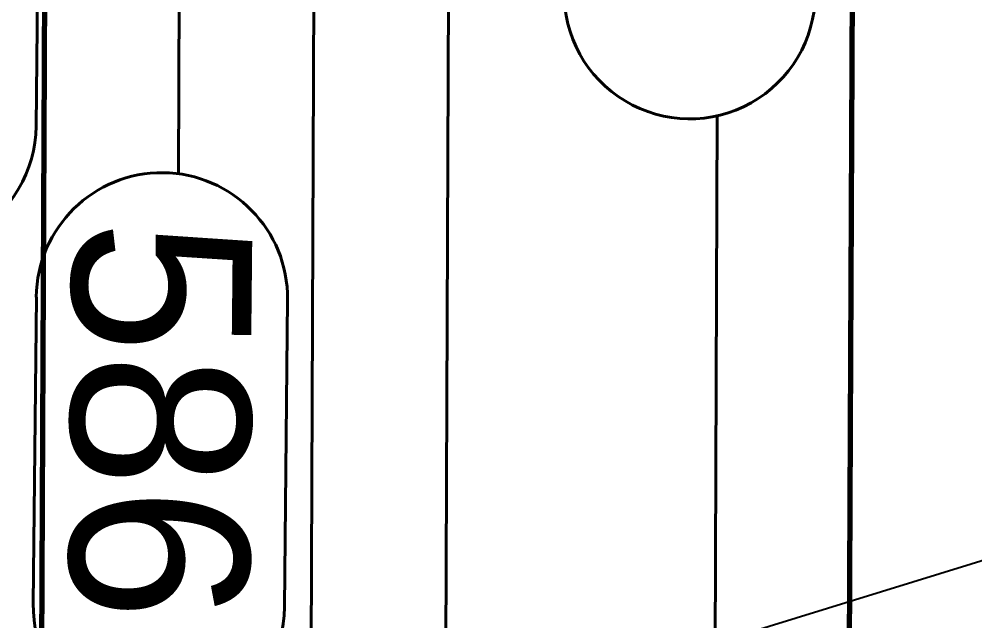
# Model space of a CAD drawing. Header units: inches. Extents: x -5337 to 1057, y 15227 to 19227.
# Drawn here: x -1590.25 to -1568.94, y 18867.72 to 18881.13 of the extents above; entities that cross this region are included whole.
import ezdxf
from ezdxf.enums import TextEntityAlignment as Align

# ---------------------------------------------------------------- set-up
doc = ezdxf.new("R2010")
doc.units = ezdxf.units.IN
doc.header["$LTSCALE"] = 150
doc.header["$MEASUREMENT"] = 0
for name, color, linetype in [('COMT-MIN', 84, 'Continuous'), ('CONT-MJR', 84, 'Continuous'), ('STORM', 7, 'Continuous')]:
    doc.layers.add(name, color=color, linetype=linetype)
doc.styles.add('Style-ENGINEERING', font='ENGINEERING.shx')

msp = doc.modelspace()

# ---------------------------------------------------------------- linework, layer by layer
at = {"layer": 'COMT-MIN', "color": 5, "linetype": 'Continuous', "lineweight": 40}
for p, q in [((-1586.692, 18877.687), (-1586.654, 18887.025)), ((-1583.766, 18859.898), (-1583.654, 18887.012)), ((-1580.858, 18837.429), (-1580.654, 18887)), ((-1589.798, 18885.609), (-1589.867, 18878.751)), ((-1575.047, 18791.568), (-1574.687, 18878.98)), ((-1589.867, 18878.751), (-1589.867, 18878.751)), ((-1589.867, 18878.751), (-1589.867, 18878.751)), ((-1589.931, 18868.11), (-1589.862, 18874.94)), ((-1589.862, 18874.94), (-1589.863, 18874.94)), ((-1589.863, 18874.94), (-1589.863, 18874.94)), ((-1584.263, 18874.884), (-1584.331, 18868.027)), ((-1584.263, 18874.884), (-1584.263, 18874.884)), ((-1584.263, 18874.884), (-1584.263, 18874.884)), ((-1584.263, 18874.884), (-1584.263, 18874.884)), ((-1584.331, 18868.027), (-1584.331, 18868.026)), ((-1584.331, 18868.026), (-1584.331, 18868.026))]:
    msp.add_line(p, q, dxfattribs=at)
for centre, start, end in [((-1575.3, 18881.712), 178.8584, 359.4281), ((-1592.667, 18878.779), 178.8584, 359.4281), ((-1587.063, 18874.912), 359.4281, 179.4281), ((-1587.131, 18868.054), 178.8584, 359.4281)]:
    msp.add_arc(centre, 2.8, start, end, dxfattribs=at)
at = {"layer": 'CONT-MJR', "color": 5, "linetype": 'Continuous', "lineweight": 70}
for p, q in [((-1589.811, 18848.951), (-1589.654, 18887.037)), ((-1571.773, 18858.057), (-1571.654, 18886.963))]:
    msp.add_line(p, q, dxfattribs=at)
at = {"layer": 'STORM', "color": 5}
msp.add_line((-1580.291, 18865.525), (-1481.708, 18895.868), dxfattribs=at)

# ---------------------------------------------------------------- texts
at = {"layer": 'COMT-MIN', "color": 5, "linetype": 'Continuous', "lineweight": 40, "style": 'Style-ENGINEERING'}
msp.add_text('586', height=4, rotation=269.4281, dxfattribs=at).set_placement((-1585.046, 18876.63), align=Align.TOP_LEFT)

doc.saveas('drawing.dxf')
